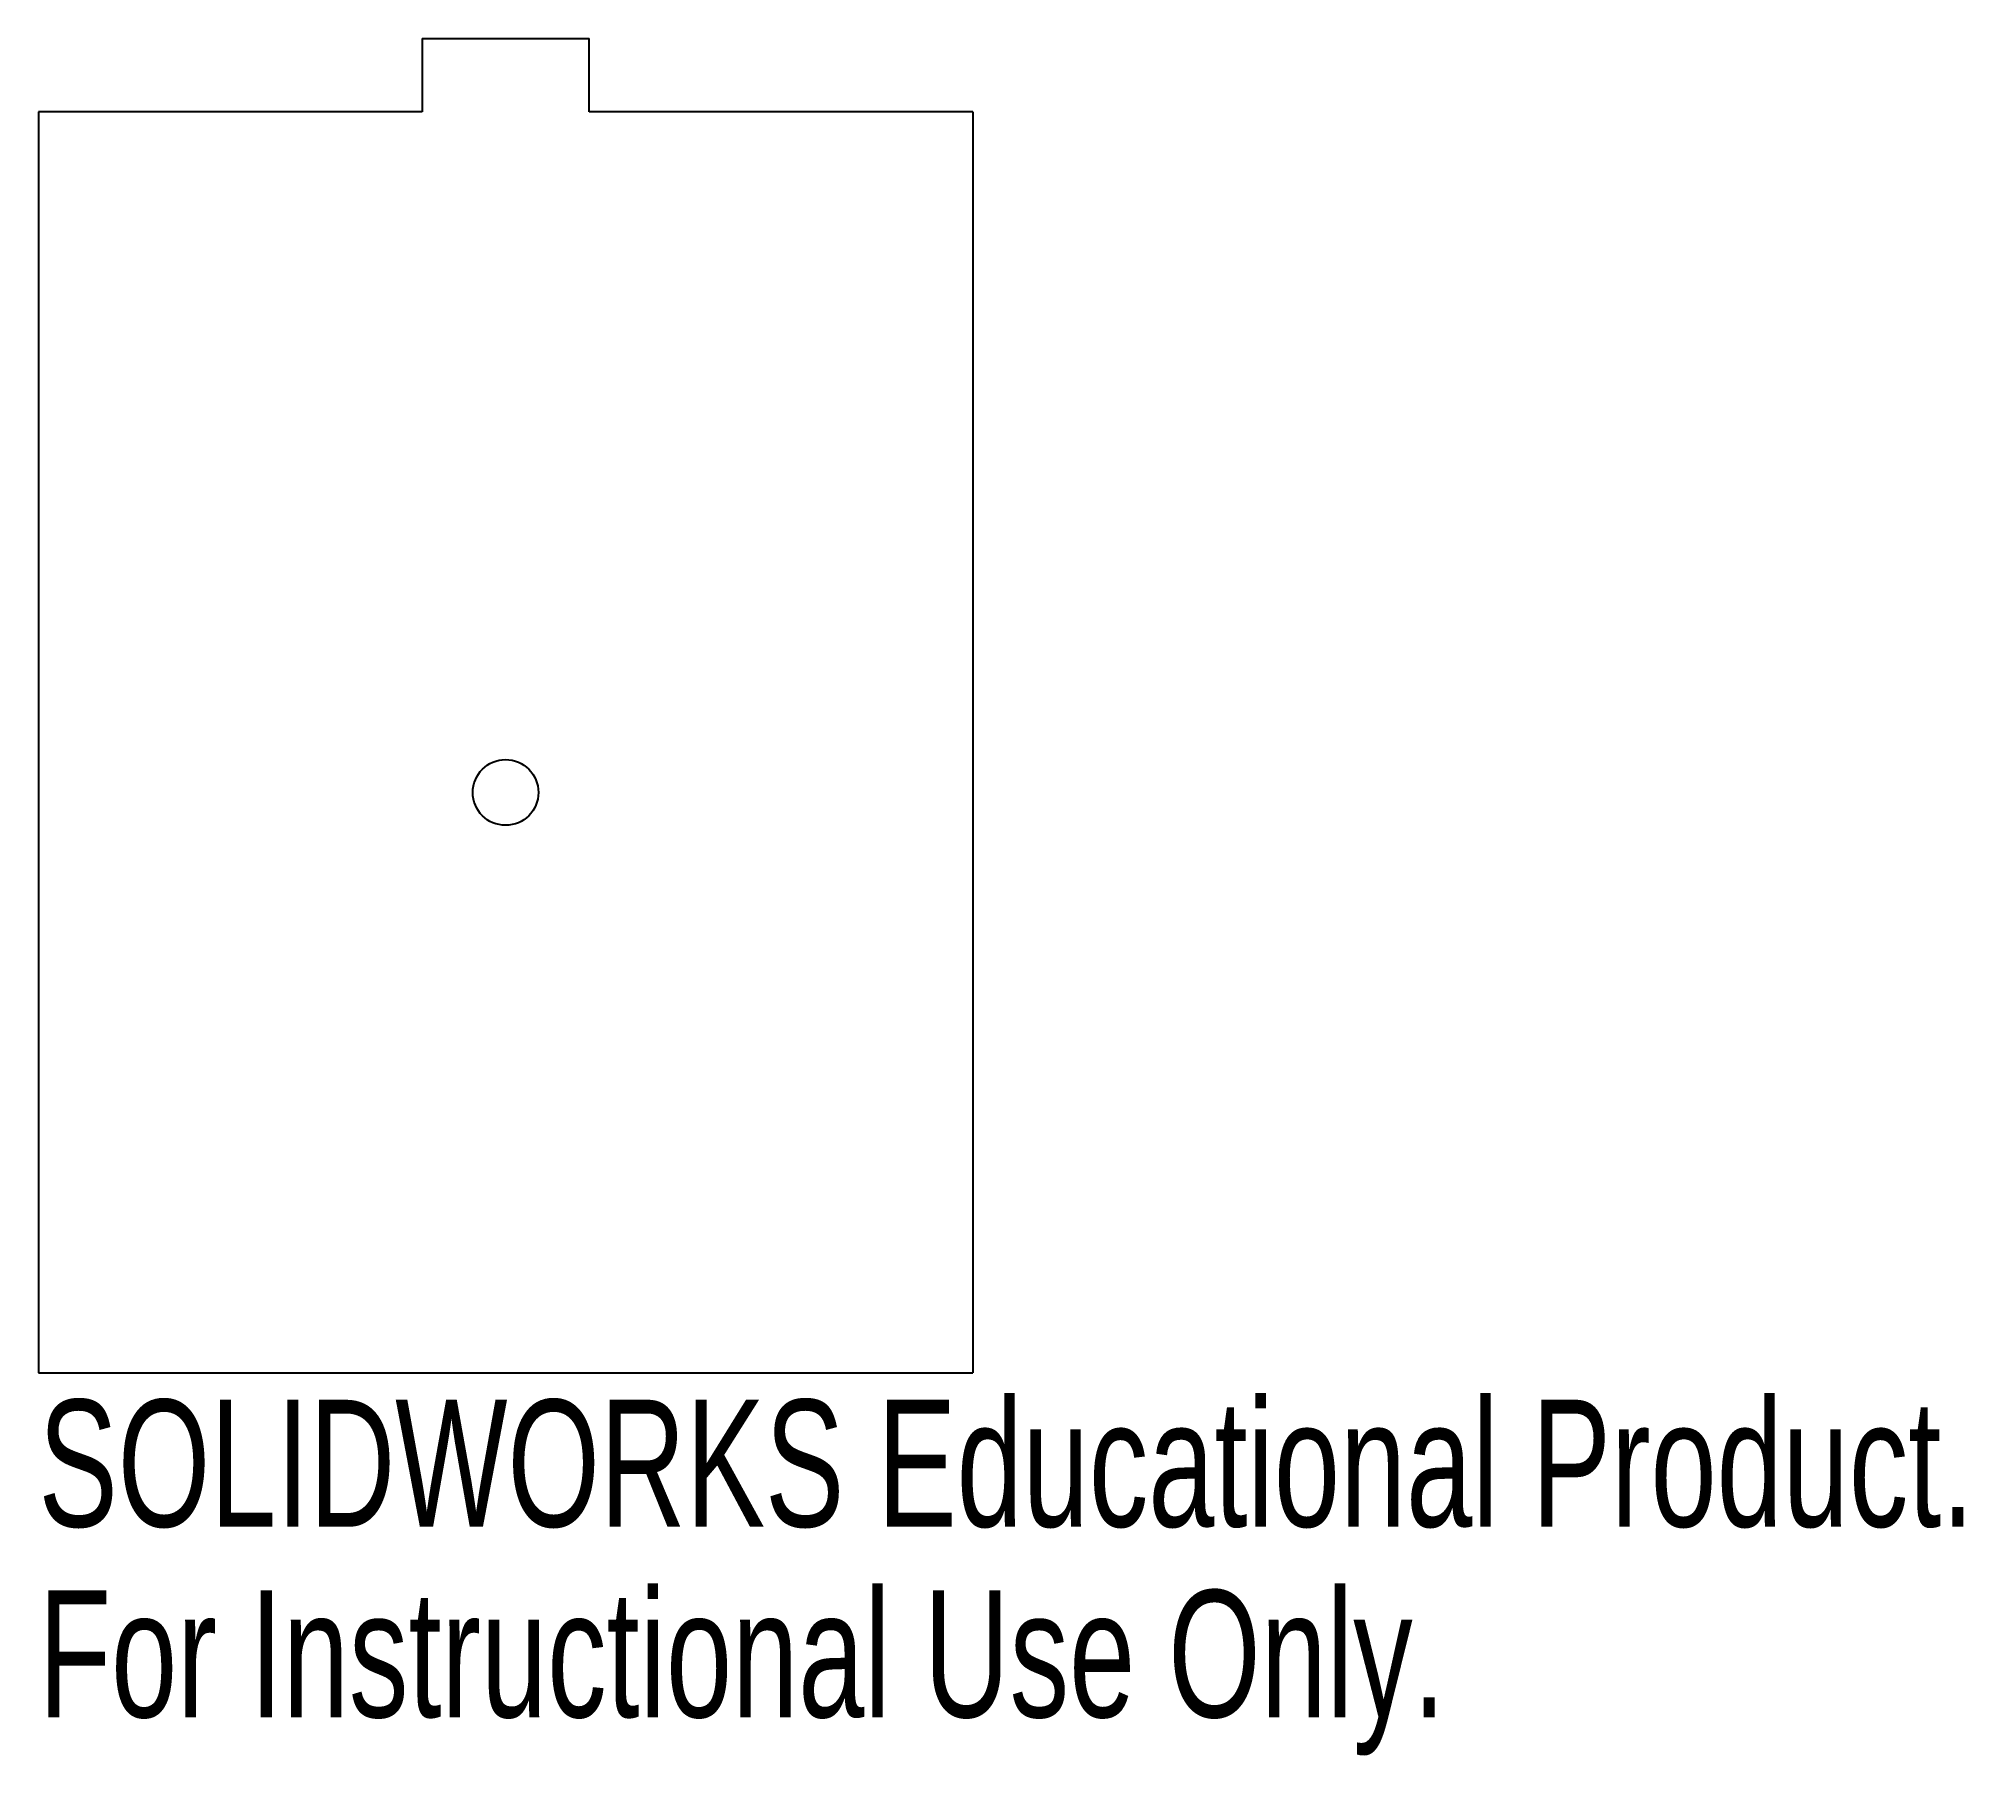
# Model space of a CAD drawing. Header units: inches. Extents: x 0 to 2.88, y -0.57 to 2.
import ezdxf

# ---------------------------------------------------------------- set-up
doc = ezdxf.new("R2010")
doc.units = ezdxf.units.IN
doc.header["$MEASUREMENT"] = 0
doc.styles.add('SLDTEXTSTYLE0', font='TXT', dxfattribs={"width": 0.7})

msp = doc.modelspace()

# ---------------------------------------------------------------- linework, layer by layer
at = {"color": 7, "linetype": 'Continuous', "lineweight": 25}
for p, q in [((0.575, 2), (0.575, 1.89)), ((0.575, 2), (0.825, 2)), ((0.825, 1.89), (0.825, 2)), ((0.575, 1.89), (0, 1.89)), ((0, 1.89), (0, 0)), ((1.4, 1.89), (0.825, 1.89)), ((1.4, 1.89), (1.4, 0)), ((0, 0), (1.4, 0))]:
    msp.add_line(p, q, dxfattribs=at)
msp.add_circle((0.7, 0.87), 0.0492, dxfattribs=at)

# ---------------------------------------------------------------- texts
at = {"color": 7, "linetype": 'Continuous', "char_height": 0.1903, "attachment_point": 1, "style": 'SLDTEXTSTYLE0'}
for s, insert in [('SOLIDWORKS Educational Product.', (0, -0.0401)), ('For Instructional Use Only.', (0, -0.3256))]:
    msp.add_mtext(s, dxfattribs=dict(at, insert=insert))

doc.saveas('drawing.dxf')
